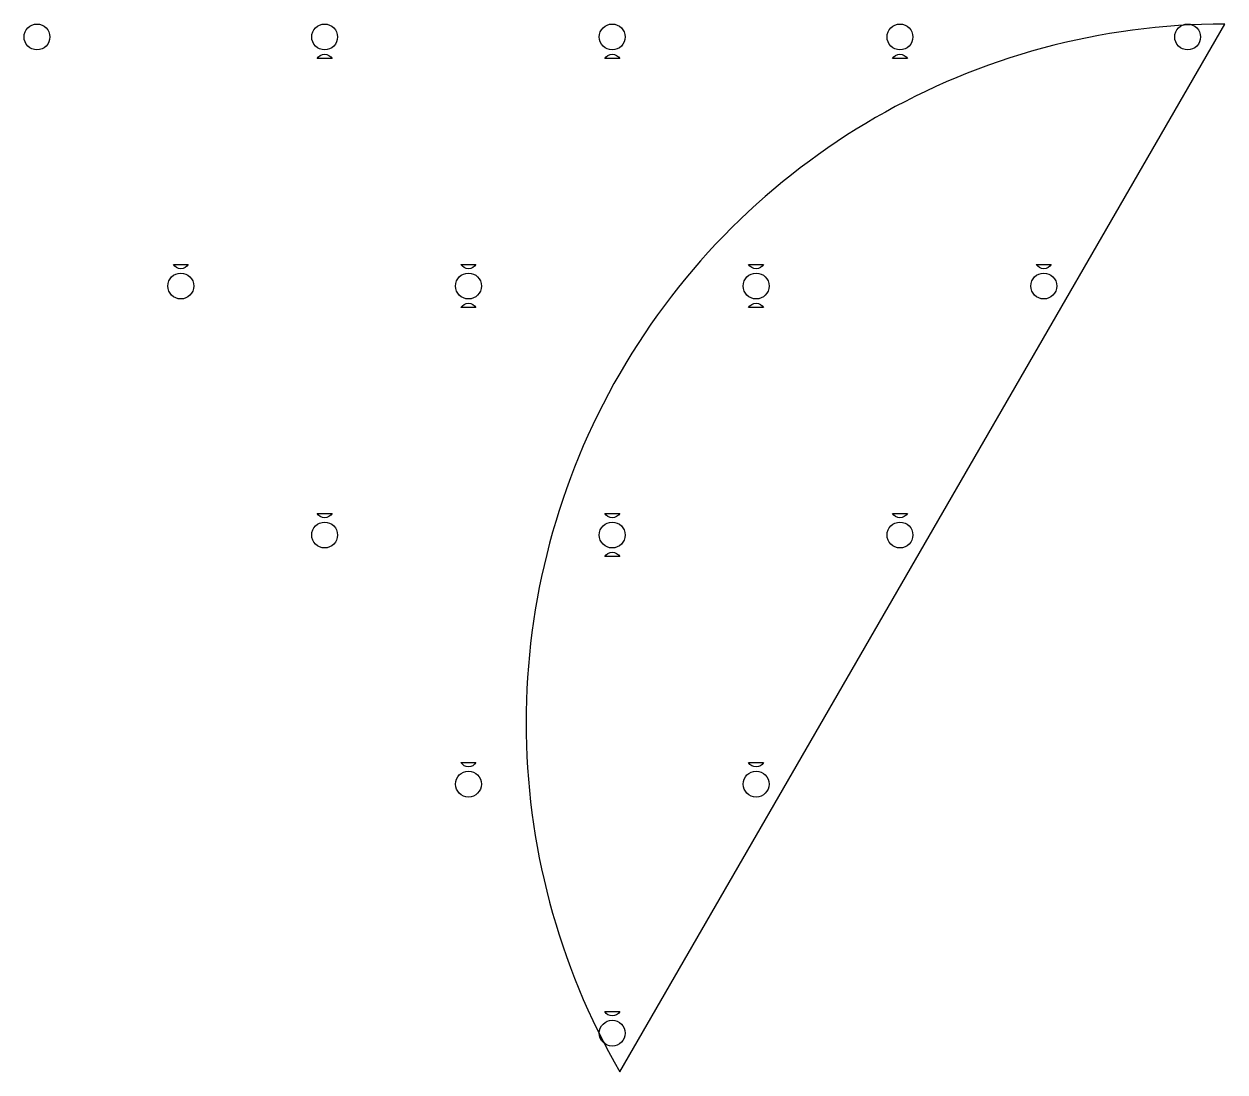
# Model space of a CAD drawing. Header units: millimetres. Extents: x -135 to 4, y -120 to 2.
import ezdxf

# ---------------------------------------------------------------- set-up
doc = ezdxf.new("R2010")
doc.units = ezdxf.units.MM

msp = doc.modelspace()

# ---------------------------------------------------------------- linework, layer by layer
for points in [[(-65.8, -119.97), (4.33, 1.5, 0.57735)], [(-100.87, -2.5, -0.57735), (-99.13, -2.5)], [(-67.53, -2.5, -0.57735), (-65.8, -2.5)], [(-34.2, -2.5, -0.57735), (-32.47, -2.5)], [(-115.8, -26.37, -0.57735), (-117.53, -26.37)], [(-82.47, -26.37, -0.57735), (-84.2, -26.37)], [(-49.13, -26.37, -0.57735), (-50.87, -26.37)], [(-15.8, -26.37, -0.57735), (-17.53, -26.37)], [(-84.2, -31.37, -0.57735), (-82.47, -31.37)], [(-50.87, -31.37, -0.57735), (-49.13, -31.37)], [(-99.13, -55.23, -0.57735), (-100.87, -55.23)], [(-65.8, -55.23, -0.57735), (-67.53, -55.23)], [(-32.47, -55.23, -0.57735), (-34.2, -55.23)], [(-67.53, -60.23, -0.57735), (-65.8, -60.23)], [(-82.47, -84.1, -0.57735), (-84.2, -84.1)], [(-49.13, -84.1, -0.57735), (-50.87, -84.1)], [(-65.8, -112.97, -0.57735), (-67.53, -112.97)]]:
    msp.add_lwpolyline(points, format="xyb", close=True)
for centre in [(-133.33, 0), (-100, 0), (-66.67, 0), (-33.33, 0), (0, 0), (-116.67, -28.87), (-83.33, -28.87), (-50, -28.87), (-16.67, -28.87), (-100, -57.73), (-66.67, -57.73), (-33.33, -57.73), (-83.33, -86.6), (-50, -86.6), (-66.67, -115.47)]:
    msp.add_circle(centre, 1.5)

doc.saveas('drawing.dxf')
